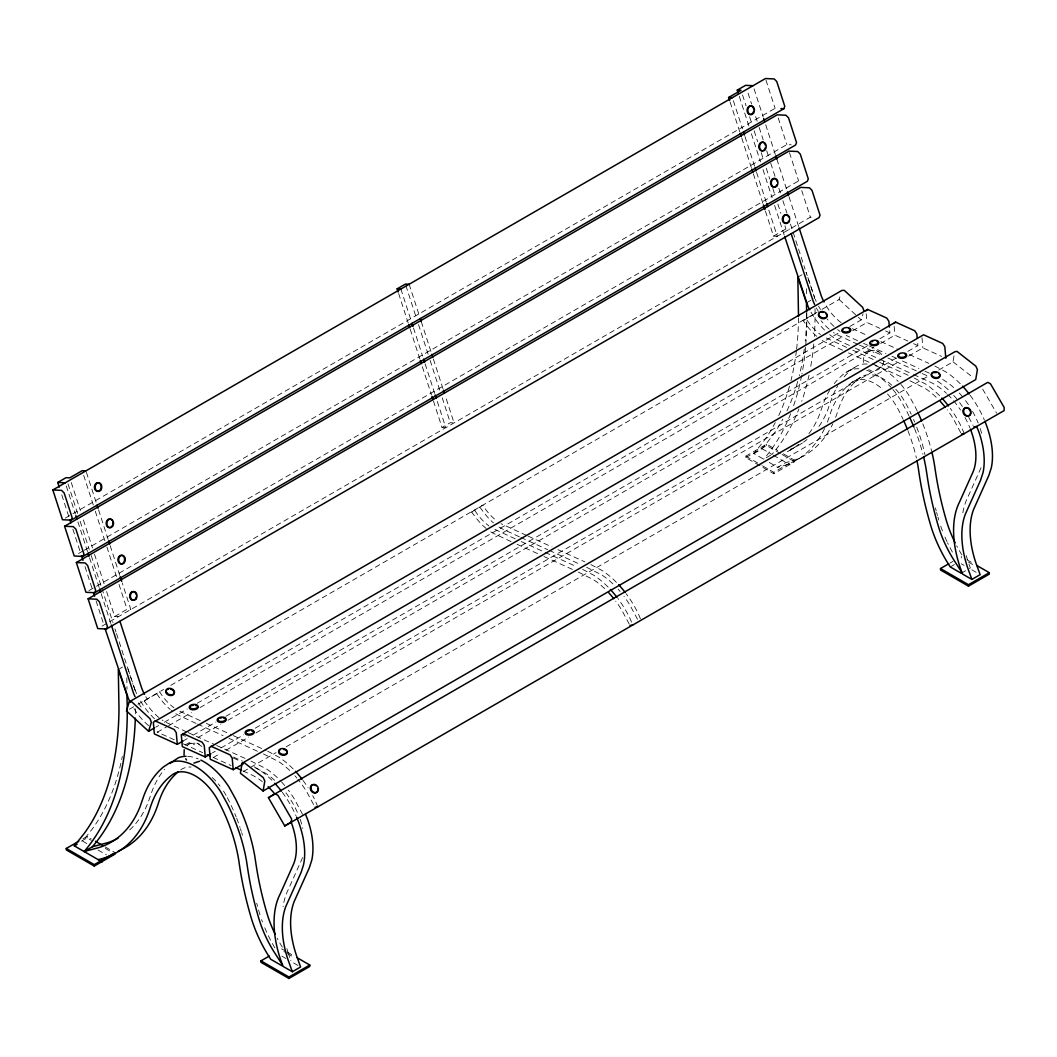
<?xml version="1.0" encoding="UTF-8"?>
<svg xmlns="http://www.w3.org/2000/svg" width="1057" height="1057" viewBox="0 0 1057 1057"><rect width="100%" height="100%" fill="white"/><g stroke="black" fill="none" stroke-linecap="round" stroke-linejoin="round"><path stroke-width="0.75" stroke-dasharray="5 3.75" d="M938.722 370.056L953.004 361.811L954.207 354.69M883.718 361.137C883.414 368.272 874.985 373.161 868.709 369.62M821.963 309.371L839.099 299.488L840.936 293.463M849.775 326.494L861.204 319.901L863.041 313.876M981.055 467.723L967.921 496.988A94.232 54.409 60 0 0 962.425 515.79M770.553 455.237L763.656 459.214L753.892 453.572L763.775 441.113A352.391 203.459 60 0 0 775.27 422.549M969.573 568.547L970.326 567.953L968.331 562.416M867.202 364.018A55.03 31.776 60 0 0 857.94 365.445L843.103 374.508A163.967 94.668 60 0 0 834.317 383.559M854.188 367.545L851.374 369.725A163.967 94.668 60 0 0 842.588 378.789M187.234 745.132L189.877 743.573M869.409 351.241C864.19 353.183 861.944 359.75 864.097 364.731M158.92 717.571A44.354 25.606 60 0 1 149.803 708.335L144.281 701.055L147.161 698.968A38.699 22.342 60 0 1 145.787 696.669M144.281 701.055L159.567 691.807A38.699 22.342 60 0 0 174.009 707.794M486.273 528.566A44.354 25.606 60 0 1 477.156 519.331L471.633 512.064L474.527 509.976A38.699 22.342 60 0 0 488.968 525.963M471.633 512.064L482.798 505.193A38.699 22.342 60 0 0 497.239 521.193M816.704 336.298A44.354 25.606 60 0 1 808.658 327.947L803.135 320.681L806.015 318.58A38.699 22.342 60 0 0 820.457 334.58M65.349 518.089L775.098 108.316L778.018 108.448M78.535 553.551L82.816 551.08M84.243 550.248L786.857 144.598L791.217 144.809M88.854 590.665L798.603 180.892L801.523 181.024M106.598 591.563L114.671 616.482L127.078 609.321L130.83 609.493L122.255 583.015M433.449 400.999L442.024 427.49L450.295 422.708L454.048 422.879L445.473 396.401M765.44 211.175L773.513 236.107L785.919 228.933L789.685 229.118M102.027 626.127L810.362 217.174L814.722 217.372M119.679 668.658L122.44 667.059M797.837 277.132L801.972 274.741M806.465 302.83L814.736 298.048L806.108 272.362L814.736 298.048M129.35 709.26L136.485 705.138M137.912 704.306L163.624 689.468M170.758 685.346L817.048 312.211M803.135 320.681L815.542 313.519M155.736 727.203L158.59 725.551M164.297 722.248L187.155 709.062M197.144 703.288L839.787 332.268M157.202 732.276L167.204 726.516M168.631 725.683L191.489 712.497M200.05 707.543L844.12 335.703M852.682 330.749L866.965 322.504L879.873 328.357M183.006 741.036L187.3 738.566M193.008 735.262L215.853 722.076M225.854 716.302L868.484 345.282M879.913 338.689L889.915 332.915L889.518 328.555M185.173 744.96L192.308 740.838M198.029 737.535L220.873 724.349M228.008 720.227L873.505 347.555M880.64 343.433L894.922 335.188L907.831 341.041M827.354 422.139A189.533 109.426 60 0 0 829.745 415.335A152.274 87.916 60 0 1 851.968 382.33L860.239 377.56A43.311 24.998 60 0 1 891.738 385.184M212.404 752.888L215.258 751.25M220.966 747.946L243.823 734.76M255.239 728.154L896.455 357.966M907.871 351.36L917.872 345.599L917.489 341.226M213.131 757.644L220.279 753.522M225.987 750.219L248.831 737.033M255.979 732.911L900.036 361.058M908.61 356.117L922.893 347.872L941.536 356.328M82.935 838.862L87.097 836.457L91.298 838.875M759.798 465.661L745.806 457.589L745.806 456.148L766.616 444.138L777.82 450.599M81.548 841.095L87.097 837.884L91.298 840.315M745.806 457.589L766.616 445.565L780.621 453.638M753.892 453.572L762.163 448.802L772.046 436.343A352.391 203.459 60 0 0 782.841 419.101M789.235 450.705L797.507 445.935M243.242 771.584L276.088 752.61M286.09 746.85L928.72 375.816M769.258 462.451L777.675 467.3L785.946 462.53A189.533 109.426 60 0 0 832.837 423.765M762.599 465.846L773.79 472.307L794.613 460.297L794.613 461.724L773.79 473.747L761.199 466.467M794.996 460.892L803.267 456.122M950.203 562.945L952.978 561.333M950.296 566.962L954.431 564.583M961.302 573.33L966.19 570.344M845.917 372.315L849.669 370.227A55.03 31.776 60 0 1 858.931 368.787M869.594 351.162C874.126 348.916 879.952 351.201 882.397 355.496M190.062 743.494L196.827 743.045L201.94 746.533M867.982 351.875L870.598 350.713M188.463 744.194L191.066 743.045M773.513 236.107L777.278 236.279L768.188 208.242M442.024 427.49L445.777 427.662L436.7 399.625M114.671 616.482L118.424 616.654M876.345 350.713L877.35 351.162M877.535 351.241L878.962 351.875M198.016 743.573L199.429 744.194M196.827 743.045L197.818 743.494M885.607 330.96L889.915 332.915M913.565 343.644L917.872 345.599M852.457 328.727L867.427 335.505M880.904 341.622L898.86 349.761M909.35 354.518L928.799 363.344M934.798 366.052L945.989 371.958A70.343 40.615 60 0 1 961.447 384.973M857.61 340.658L848.639 336.588A50.406 29.107 60 0 1 846.168 335.373M863.582 343.366L868.074 345.401M869.567 346.075L886.004 353.54M891.976 356.249L896.468 358.283M902.44 360.992L918.89 368.444M924.862 371.152L929.341 373.187M857.967 344.397L836.655 334.527A44.354 25.606 60 0 1 833.405 332.453M859.473 345.071L881.908 355.244M887.893 357.966L920.792 372.883M922.285 373.557L928.271 376.279M849.339 345.428L840.368 341.371A50.406 29.107 60 0 1 829.309 334.356M855.311 348.149L879.226 358.984M880.719 359.671L912.112 373.901M913.605 374.574L930.041 382.026A58.611 33.837 60 0 1 946.517 393.336M846.749 347.449L824.235 337.051M852.735 350.158L878.182 361.705M879.688 362.379L908.122 375.275M914.12 377.996L925.311 383.889A70.343 40.615 60 0 1 941.893 398.106M842.574 350.197L824.249 341.688A44.354 25.606 60 0 1 820.998 339.627M848.56 352.919L903.907 378.01M909.879 380.718L925.047 388.368A64.662 37.339 60 0 1 938.206 399.255M526.531 535.41L501.018 523.664M528.024 536.097L551.979 546.958M557.964 549.666L584.904 561.888M590.889 564.61L602.094 570.503A70.343 40.615 60 0 1 617.539 583.517M519.357 536.811L501.031 528.302A44.354 25.606 60 0 1 497.768 526.227M520.85 537.485L547.777 549.693M549.27 550.38L580.676 564.623M586.661 567.332L601.829 574.982A64.662 37.339 60 0 1 613.919 584.812M515.261 538.832L492.747 528.434M521.246 541.554L543.708 551.728M545.201 552.415L576.633 566.671M582.618 569.379L593.823 575.272A70.343 40.615 60 0 1 609.268 588.3M511.086 541.58L492.76 533.072A44.354 25.606 60 0 1 489.497 531.01M517.071 544.302L538 553.789M543.985 556.51L572.405 569.393M578.39 572.114L593.558 579.751A64.662 37.339 60 0 1 606.718 590.638M200.315 720.663L178.818 710.793M206.3 723.384L231.747 734.919M233.24 735.606L266.179 750.536M267.672 751.21L278.863 757.116A70.343 40.615 60 0 1 295.445 771.319M196.126 723.424L177.814 714.902A44.354 25.606 60 0 1 171.326 710.41M197.633 724.098L223.053 735.632M229.039 738.341L257.459 751.236M263.444 753.945L278.612 761.582A64.662 37.339 60 0 1 290.701 771.412M186.719 731.933L165.407 722.063A44.354 25.606 60 0 1 162.144 720.002M188.212 732.62L215.139 744.828M216.632 745.502L245.052 758.398M251.037 761.106L266.192 768.756A64.662 37.339 60 0 1 280.409 780.713M233.518 757.05L242.502 761.119M181.064 734.338L185.556 736.372M233.386 758.054L240.851 761.45M255.794 768.228L258.793 769.575A58.611 33.837 60 0 1 275.269 780.885M174.286 739.781L160.836 733.69A50.406 29.107 60 0 1 157.136 731.788M183.257 743.851L202.693 752.663M213.157 757.407L231.087 765.545M243.044 770.963L250.522 774.358A58.611 33.837 60 0 1 262.374 781.704M254.09 766.774L258.185 769.047A70.343 40.615 60 0 1 273.644 782.061M783.409 453.823L794.613 460.297M966.904 559.761L973.893 563.804M782.021 454.457L794.613 461.724M968.304 562.007L975.294 566.037M762.005 448.71L771.927 454.444A364.097 210.211 60 0 0 798.907 408.953M773.196 455.171L789.989 464.869M961.315 563.777L964.076 565.376M976.139 572.339L970.802 569.247L970.326 567.953M745.806 456.148L761.199 465.04M105.29 846.961L115.081 852.616M285.971 951.274L281.783 948.856L281.783 950.283L285.971 952.714M287.372 952.08L294.375 956.123M105.29 848.388L112.28 852.431M287.372 953.52L294.375 957.55M86.819 843.539L82.631 841.121L92.514 828.662A352.391 203.459 60 0 0 122.295 756.442M98.01 850L106.413 854.849M281.796 956.096L285.918 958.488M297.942 965.424L291.27 961.579L290.807 960.271M872.963 351.875L873.98 352.47M193.431 744.207L194.462 744.789M953.004 361.811L973.193 377.613M839.099 299.488L861.204 319.901M479.904 507.294L485.427 514.561A44.354 25.606 60 0 0 493.487 522.911M156.687 693.894L162.21 701.161A44.354 25.606 60 0 0 170.269 709.511M982.653 389.095L996.54 413.115M968.727 417.277L973.127 425.509M960.721 432.67L953.388 418.955A64.662 37.339 60 0 0 947.204 409.759M637.503 619.283L630.157 605.569A64.662 37.339 60 0 0 623.987 596.373M629.232 624.053L621.886 610.338A64.662 37.339 60 0 0 615.716 601.142M313.546 804.522L306.94 792.182A64.662 37.339 60 0 0 297.876 779.286M302.606 814.418L294.533 799.343A64.662 37.339 60 0 0 288.363 790.134M815.224 299.184L816.202 301.443M134.622 689.019L136.67 693.762M964.235 433.647L961.844 427.834A70.343 40.615 60 0 0 950.309 408.359M640.423 618.807L638.626 614.434A70.343 40.615 60 0 0 626.193 593.77M631.544 622.124L630.355 619.217A70.343 40.615 60 0 0 617.922 598.539M317.8 806.861L315.409 801.047A70.343 40.615 60 0 0 312.687 795.657M288.799 954.735L289.803 957.51M133.341 685.438L134.199 687.83M135.217 690.366L127.078 666.187L132.905 684.236M765.968 80.107L775.098 108.316M778.229 117.961L786.857 144.598M789.473 152.684L798.603 180.892M801.734 190.537L810.362 217.174M754.064 88.828L763.18 116.957M765.704 124.779L775.323 154.467M776.842 159.158L786.963 190.405M788.984 196.668L799.105 227.916M748.065 93.148L751.593 104.048M755.636 116.521L757.142 121.198M759.164 127.435L763.207 139.894M766.735 150.807L768.756 157.044M770.778 163.267L775.323 177.299M778.85 188.212L780.872 194.435M782.893 200.671L786.923 213.144M790.451 224.044L805.09 269.244M742.543 94.971L746.07 105.885M749.598 116.785L752.122 124.567M754.143 130.804L757.671 141.704M761.199 152.618L763.722 160.4M766.246 168.182L769.787 179.095M772.812 188.437L775.336 196.232M777.846 204.014L780.885 213.355M784.915 225.828L785.919 228.933M739.292 96.359L748.871 125.968M751.395 133.763L760.485 161.813M763.009 169.609L772.099 197.659M774.609 205.454L784.202 235.05M733.386 100.759L742.463 128.795M744.987 136.578L754.579 166.174M756.587 172.41L766.18 202.006M730.136 102.146L739.715 131.742M741.737 137.965L751.316 167.561M753.337 173.797L762.929 203.393M409.151 284.254L419.748 316.968M421.267 321.632L431.348 352.787M433.37 359.023L442.949 388.619M405.901 285.628L416.498 318.342M418.519 324.578L428.098 354.174M430.12 360.397L440.201 391.552M442.222 397.789L450.295 422.708M400.88 289.023L411.477 321.738M413.498 327.974L422.575 356.011M425.099 363.793L434.678 393.389M398.648 293.529L408.227 323.125M410.248 329.348L419.827 358.944M422.351 366.739L431.428 394.776M86.436 472.413L96.531 503.568M98.552 509.804L108.131 539.4M110.153 545.623L120.234 576.778M83.688 475.359L93.28 504.955M95.289 511.192L104.881 540.788M106.902 547.011L116.481 576.607M119.005 584.402L127.078 609.321M71.281 482.52L80.372 510.557M83.397 519.912L92.474 547.949M94.496 554.172L104.075 583.768M68.031 483.908L77.623 513.517M80.147 521.312L89.224 549.363M91.246 555.599L101.34 586.754M101.842 588.313L112.954 622.599M114.962 628.836L115.979 631.954M116.481 633.513L126.074 663.122M66.274 485.929L75.377 514.059M77.914 521.867L87.52 551.556M89.554 557.819L99.173 587.507M101.195 593.757L110.813 623.458M61.782 494.914L69.352 518.287M72.88 529.2L80.451 552.573M84.996 566.605L92.567 589.978M96.095 600.891L104.167 625.823M921.995 337.685L922.893 347.872M894.156 326.468L894.922 335.188M866.198 313.784L866.965 322.504M806.385 288.72L806.504 295.273M806.65 313.572L806.782 321.249A364.097 210.211 60 0 1 805.725 345.731M126.8 677.775L126.999 689.23M961.302 556.524L961.302 557.964M773.79 472.307L773.79 473.747M766.616 444.138L766.616 445.565M87.097 836.457L87.097 837.884M618.094 589.172A64.662 37.339 60 0 1 620.115 591.484M835.625 417.356A189.533 109.426 60 0 0 838.016 410.552A152.274 87.916 60 0 1 860.239 377.56M824.566 428.547A189.533 109.426 60 0 1 777.675 467.3M802.395 442.949A177.827 102.674 60 0 1 788.284 449.978M818.964 426.42A177.827 102.674 60 0 0 827.869 409.574L831.383 399.414A163.967 94.668 60 0 1 836.034 388.897M807.006 439.501A177.827 102.674 60 0 1 803.571 442.13M798.735 444.284A177.827 102.674 60 0 1 785.377 452.634M808.896 433.661A177.827 102.674 60 0 0 819.585 414.344L823.112 404.184A163.967 94.668 60 0 1 829.573 390.469M836.629 387.813A163.967 94.668 60 0 1 837.844 385.686M895.781 389.253A43.311 24.998 60 0 1 906.153 404.065A125.215 72.299 60 0 1 911.226 414.278M913.539 419.444A125.215 72.299 60 0 1 914.635 422.034M916.723 427.253A125.215 72.299 60 0 1 924.928 454.563M938.801 520.07A283.184 163.505 60 0 1 937.916 517.018M937.48 515.499A283.184 163.505 60 0 1 936.634 512.447M936.225 510.927A283.184 163.505 60 0 1 935.419 507.888M952.41 552.098A94.271 54.436 60 0 1 947.561 542.783M947.006 541.607A94.271 54.436 60 0 1 943.861 534.459M942.448 530.865A94.271 54.436 60 0 1 939.911 523.664M961.896 554.872A82.578 47.671 60 0 1 956.717 545.901M917.238 411.081A136.921 79.05 60 0 0 915.203 406.879L908.452 394.605A55.03 31.776 60 0 0 899.203 382.489M922.801 423.817A136.921 79.05 60 0 1 931.587 450.903M875.011 365.563A55.03 31.776 60 0 1 898.186 381.405M851.968 382.33A43.311 24.998 60 0 1 883.467 389.967M887.51 394.023A43.311 24.998 60 0 1 897.882 408.834A125.215 72.299 60 0 1 902.955 419.048M866.74 370.333A55.03 31.776 60 0 1 890.932 387.272M892.901 389.518A55.03 31.776 60 0 1 900.181 399.387L906.932 411.649A136.921 79.05 60 0 1 908.967 415.85M907.95 430.728A125.215 72.299 60 0 1 916.379 458.051M914.53 428.6A136.921 79.05 60 0 1 922.946 454.259M815.013 308.604A364.097 210.211 60 0 1 814.339 336.456M813.745 343.935A364.097 210.211 60 0 1 810.23 369.157M808.988 375.275A364.097 210.211 60 0 1 801.734 401.33M806.768 313.149A352.391 203.459 60 0 1 805.223 341.067M804.311 348.916A352.391 203.459 60 0 1 799.237 375.79M797.731 381.458A352.391 203.459 60 0 1 786.884 411.041M798.497 317.932A352.391 203.459 60 0 1 796.608 349.008M796.423 350.567A352.391 203.459 60 0 1 790.966 380.573M789.46 386.241A352.391 203.459 60 0 1 778.613 415.811M805.606 347.225A364.097 210.211 60 0 1 801.959 373.94M801.655 375.473A364.097 210.211 60 0 1 793.463 406.113M790.636 413.723A364.097 210.211 60 0 1 763.656 459.214M947.653 394.42A58.611 33.837 60 0 1 960.549 410.05M965.001 417.462A58.611 33.837 60 0 1 969.89 427.808M942.593 379.45A58.611 33.837 60 0 1 957.047 390.746M959.254 393.045A58.611 33.837 60 0 1 963.508 397.974M965.53 400.59A58.611 33.837 60 0 1 968.82 405.267M972.572 411.411A58.611 33.837 60 0 1 978.161 423.038M980.183 428.508A58.611 33.837 60 0 1 982.336 436.158M824.552 330.061A50.406 29.107 60 0 1 810.283 310.877M840.011 331.462A50.406 29.107 60 0 1 837.58 329.573M833.999 326.415A50.406 29.107 60 0 1 827.221 319.082M820.509 309.516A50.406 29.107 60 0 1 818.554 306.107M967.446 559.682A94.232 54.409 60 0 1 966.243 555.586M841.134 322.636A38.699 22.342 60 0 1 825.319 304.35M818.422 311.419A38.699 22.342 60 0 1 816.387 307.944M970.101 395.226A70.343 40.615 60 0 1 984.371 419.999M937.453 381.207A64.662 37.339 60 0 1 949.556 391.037M953.718 395.397A64.662 37.339 60 0 1 957.708 400.114M959.611 402.598A64.662 37.339 60 0 1 962.359 406.443M829.111 329.137A44.354 25.606 60 0 1 821.064 320.786M129.667 829.93A177.827 102.674 60 0 0 148.337 801.893L151.864 791.733A163.967 94.668 60 0 1 164.535 769.298M180.721 769.879A43.311 24.998 60 0 1 191.079 767.038M212.206 777.503A43.311 24.998 60 0 1 220.067 786.131M223.542 791.112A43.311 24.998 60 0 1 226.621 796.383M187.67 756.336A55.03 31.776 60 0 1 198.201 758.886M227.295 797.652A125.215 72.299 60 0 1 236.173 816.969M236.689 818.263A125.215 72.299 60 0 1 240.018 827.406M240.454 828.714A125.215 72.299 60 0 1 241.287 831.331M241.696 832.625A125.215 72.299 60 0 1 242.463 835.241M274.846 947.838A94.271 54.436 60 0 1 264.342 926.778M262.466 921.995A94.271 54.436 60 0 1 261.594 919.59M259.996 914.781A94.271 54.436 60 0 1 259.269 912.389A283.184 163.505 60 0 1 256.706 903.246M282.378 947.191A82.578 47.671 60 0 1 277.198 938.22M135.534 708.798A364.097 210.211 60 0 1 135.402 716.567M285.998 792.909A58.611 33.837 60 0 1 298.642 815.357M300.135 819.294A58.611 33.837 60 0 1 302.804 828.477M302.527 857.531A58.611 33.837 60 0 1 301.522 860.041L288.389 889.32A94.232 54.409 60 0 0 283.091 906.708M148.575 725.67A50.406 29.107 60 0 1 133.407 707.728M288.35 953.374A94.232 54.409 60 0 1 286.711 947.904M154.467 718.747A50.406 29.107 60 0 1 139.035 698.426M282.298 792.314A70.343 40.615 60 0 1 295.973 815.713M141.123 707.067A38.699 22.342 60 0 1 136.868 700.263M302.976 780.383A70.343 40.615 60 0 1 308.102 787.822M281.439 781.81A64.662 37.339 60 0 1 286.447 787.663M294.863 775.772A64.662 37.339 60 0 1 296.885 778.097"/><path stroke-width="1.5" d="M242.066 763.273L240.388 773.222L263.114 791.006L975.717 379.582L977.408 369.633L975.849 366.158L956.915 351.334L954.682 351.849L242.066 763.273L244.299 762.758L263.233 777.582L264.792 781.057L263.114 791.006M184.209 749.757L184.05 754.989M863.965 310.864L862.671 307.349L844.252 290.331L841.861 290.45L129.245 701.861L126.483 710.912L148.588 731.325L154.309 728.022M148.588 731.325L151.349 722.288L150.068 718.773L131.649 701.756L129.245 701.861M71.229 520.136L72.167 517.745L64.133 492.932L61.583 490.369L52.85 489.959L62.495 519.74L71.229 520.136L783.845 108.712L784.783 106.321L776.75 81.508L774.2 78.945L765.466 78.535L52.85 489.959M82.974 556.431L83.926 554.027L75.893 529.213L73.343 526.65L64.596 526.254L74.241 556.022L82.974 556.431L795.591 145.007L796.529 142.603L788.496 117.789L785.946 115.226L777.212 114.83L64.596 526.254M94.734 592.713L95.672 590.308L87.639 565.495L85.089 562.932L76.355 562.535L86 592.303L94.734 592.713L807.337 181.289L808.288 178.897L800.255 154.071L797.705 151.521L788.958 151.111L76.355 562.535M106.48 628.994L107.431 626.603L99.384 601.79L96.834 599.227L88.101 598.817L97.746 628.598L106.48 628.994L819.096 217.583L820.034 215.179L812.001 190.366L809.451 187.802L800.717 187.393L88.101 598.817M889.399 327.102L888.884 321.288L886.77 318.091L867.638 309.424L153.331 722.301L154.348 733.928L177.299 744.339L183.006 741.036M917.225 338.319L916.842 333.959L914.728 330.775L895.609 322.094L181.289 734.985L182.319 746.612L205.256 757.01L210.977 753.72M945.83 358.27L944.813 346.643L942.685 343.446L923.567 334.778L209.246 747.656L210.277 759.296L233.227 769.694L243.216 763.92M865.934 310.877L867.638 309.424M893.905 323.561L895.609 322.094M199.667 761.238L193.946 763.088M268.412 797.691L275.203 793.754L277.912 795.313L291.534 818.858L291.534 822.002L284.756 825.94L268.412 797.691L987.806 382.33L990.528 383.889L1004.15 407.434L1004.15 410.578L284.756 825.94M59.258 487.132L57.739 482.454L66.01 477.672L69.775 477.843L82.182 470.682L85.934 470.854M738.275 93.241L737.271 90.136L745.542 85.353L753.06 85.696M398.132 291.97L397.128 288.852L405.399 284.082L409.151 284.254M729.634 100.587L728.617 97.469L741.023 90.307L737.271 90.136M115.081 852.616L115.081 854.043L94.271 866.066L66.274 849.907L66.274 848.467L78.773 841.266M77.121 844.305L74.36 845.891L84.243 833.431A352.391 203.459 60 0 0 118.979 708.732L118.305 669.451L126.946 695.149L126.985 697.726A364.097 210.211 60 0 1 84.137 851.532L99.107 847.529A177.827 102.674 60 0 0 140.066 806.663L143.593 796.502A163.967 94.668 60 0 1 163.584 766.827L170.151 762.546A55.03 31.776 60 0 1 220.649 791.706L227.414 803.967A136.921 79.05 60 0 1 246.453 860.609L247.946 870.36A271.292 156.634 60 0 0 258.648 917.912L259.639 921.123A82.578 47.671 60 0 0 274.107 951.974L282.536 965.054L281.783 965.649L270.764 959.294A94.271 54.436 60 0 1 250.998 917.159A283.184 163.505 60 0 1 239.173 863.08A125.215 72.299 60 0 0 218.35 801.153A43.311 24.998 60 0 0 172.45 774.649A152.274 87.916 60 0 0 150.226 807.654A189.533 109.426 60 0 1 98.142 859.618M84.137 851.532L92.408 846.763L107.378 842.759A177.827 102.674 60 0 0 117.974 838.254M66.274 848.467L94.271 864.626L113.694 853.409M297.176 957.734L309.767 965.015L309.767 966.442L288.957 978.465L260.96 962.306L260.96 960.866L269.284 956.057M976.694 565.416L989.286 572.696L989.286 574.123L968.476 586.146L940.492 569.974L940.492 568.547L948.816 563.738M290.886 821.448A58.611 33.837 60 0 1 293.251 864.824L280.118 894.09A94.232 54.409 60 0 0 280.528 959.505L282.999 966.349L292.34 971.74L300.611 966.97L296.277 954.933A82.525 47.644 60 0 1 294.15 901.581L309.318 867.797L311.775 860.173A70.343 40.615 60 0 0 307.521 819.215L305.394 814.022M970.418 429.129A58.611 33.837 60 0 1 972.784 472.492L959.65 501.771A94.232 54.409 60 0 0 960.06 567.186L962.531 574.03L971.872 579.421L980.143 574.651L975.796 562.615A82.525 47.644 60 0 1 973.669 509.263L988.837 475.465L991.294 467.855A70.343 40.615 60 0 0 984.939 421.373M260.96 960.866L288.957 977.025L309.767 965.015M940.492 568.547L968.476 584.706L989.286 572.696M973.867 426.883L976.642 426.486L978.782 431.666A70.343 40.615 60 0 1 983.023 472.624L980.566 480.248L965.398 514.032A82.525 47.644 60 0 0 967.525 567.398L971.872 579.421M961.46 434.044L964.235 433.647M629.972 625.427L632.747 625.031M315.012 807.257L317.8 806.861M728.617 97.469L732.382 97.64M780.925 108.58L783.845 108.712M397.128 288.852L400.88 289.023M57.739 482.454L65.257 482.798M155.035 720.834L174.154 729.515L176.268 732.699L177.299 744.339M182.993 733.518L202.112 742.186L204.239 745.383L205.256 757.01M210.951 746.202L230.082 754.87L232.196 758.067L233.227 769.694M207.172 754.698L210.158 756.059M235.566 767.58L241.551 770.289M95.487 841.306L102.489 845.336M74.201 845.798L102.199 861.97M185.728 758.834L186.574 760.009M292.34 971.74L288.006 959.716A82.525 47.644 60 0 1 285.879 906.351L301.047 872.567L303.504 864.943A70.343 40.615 60 0 0 296.568 817.087M763.683 118.516L764.7 121.647M775.825 156.026L776.842 159.158M787.465 191.978L788.482 195.096M799.105 227.916L821.289 295.947A38.699 22.342 60 0 0 824.037 301.985M791.178 233.729L813.005 300.73A38.699 22.342 60 0 0 814.577 304.376M784.704 236.609L807.931 306.226A50.406 29.107 60 0 0 809.675 309.727M743.481 131.914L744.485 135.019M755.081 167.733L756.085 170.851M766.682 203.565L767.686 206.683M740.217 133.288L741.234 136.406M751.831 169.12L752.835 172.238M763.431 204.952L764.938 209.616M420.25 318.514L421.267 321.632M431.851 354.346L432.868 357.464M443.464 390.178L444.469 393.283M411.979 323.297L412.996 326.415M423.58 359.116L424.597 362.234M435.193 394.948L436.197 398.066M408.729 324.684L409.733 327.789M420.329 360.503L421.347 363.621M431.93 396.335L432.947 399.454M97.033 505.127L98.037 508.245M108.633 540.959L109.651 544.078M120.234 576.778L121.753 581.456M119.917 621.265L141.757 688.266A38.699 22.342 60 0 0 144.505 694.317M75.879 515.618L76.897 518.749M88.035 553.128L89.039 556.246M99.675 589.066L100.679 592.197M111.315 625.017L133.486 693.048A38.699 22.342 60 0 0 135.058 696.695M69.854 519.846L70.859 522.964M81.468 555.691L82.974 560.369M93.571 593.096L94.588 596.214M105.185 628.941L128.399 698.545A50.406 29.107 60 0 0 130.143 702.046M806.623 312.04L806.465 302.83L797.837 277.132L798.511 316.413M968.476 584.706L968.476 586.146M288.957 977.025L288.957 978.465M94.271 864.626L94.271 866.066M618.675 584.719A70.343 40.615 60 0 1 625.295 592.581M610.391 589.489A70.343 40.615 60 0 1 617.024 597.364M608.792 592.818A64.662 37.339 60 0 1 613.813 598.672M955.145 542.836A82.578 47.671 60 0 1 947.429 524.021L946.438 520.81A271.292 156.634 60 0 1 935.749 473.259L934.256 463.521A136.921 79.05 60 0 0 931.93 452.317M917.899 412.481A136.921 79.05 60 0 1 921.638 420.977M903.55 420.342A125.215 72.299 60 0 1 907.434 429.419M916.934 460.627A125.215 72.299 60 0 1 918.705 470.761A283.184 163.505 60 0 0 930.53 524.84A94.271 54.436 60 0 0 950.296 566.962L961.302 573.33L962.055 572.735L953.625 559.642A82.578 47.671 60 0 1 939.158 528.804L938.167 525.593A271.292 156.634 60 0 1 927.478 478.041L925.985 468.291A136.921 79.05 60 0 0 923.659 457.086M909.628 417.264A136.921 79.05 60 0 1 913.948 427.173M962.57 386.162A70.343 40.615 60 0 1 969.203 394.036M941.893 398.106A70.343 40.615 60 0 1 948.525 405.967M940.294 401.435A64.662 37.339 60 0 1 945.302 407.275M118.239 851.096A189.533 109.426 60 0 0 158.497 802.871A152.274 87.916 60 0 1 178.237 771.808M170.137 763.537A163.967 94.668 60 0 1 171.855 762.057L178.422 757.763A55.03 31.776 60 0 1 186.019 756.297M200.922 760.128A55.03 31.776 60 0 1 228.92 786.923L235.685 799.198A136.921 79.05 60 0 1 254.724 855.84L256.217 865.577A271.292 156.634 60 0 0 266.919 913.129L267.91 916.353A82.578 47.671 60 0 0 275.111 934.124M135.349 718.113A364.097 210.211 60 0 1 92.408 846.763M268.134 786.738A58.611 33.837 60 0 1 274.675 793.794M274.767 783.263A70.343 40.615 60 0 1 281.4 791.125M295.445 771.319A70.343 40.615 60 0 1 302.077 779.194M317.774 788.654A4.347 3.554 59.8 0 1 314.59 793.001A4.347 3.554 59.8 0 1 310.335 788.284A4.347 3.554 59.8 0 1 314.259 784.77M315.237 785.14A4.347 3.554 59.8 0 1 316.122 785.774M970.524 412.93A4.347 3.554 59.8 0 1 966.257 415.996A4.347 3.554 59.8 0 1 963.072 410.42A4.347 3.554 59.8 0 1 967.895 408.332M968.78 408.967A4.347 3.554 59.8 0 1 970.432 411.847M286.936 751.553A4.347 2.907 9.6 0 1 284.861 755.081A4.347 2.907 9.6 0 1 279.246 753.482A4.347 2.907 9.6 0 1 280.343 749.677M283.54 749.426A4.347 2.907 9.6 0 1 284.637 749.73M285.601 750.219A4.347 2.907 9.6 0 1 286.381 750.84M939.039 374.033A4.347 2.907 9.6 0 1 938.167 378.062A4.347 2.907 9.6 0 1 932.115 376.9A4.347 2.907 9.6 0 1 933.001 372.87M933.978 372.593A4.347 2.907 9.6 0 1 936.198 372.619M253.125 731.325A4.347 2.233 -5 0 1 250.192 735.077A4.347 2.233 -5 0 1 245.673 732.276M246.241 731.735A4.347 2.233 -5 0 1 247.047 731.272M248.038 730.929A4.347 2.233 -5 0 1 249.135 730.704M251.355 730.731A4.347 2.233 -5 0 1 252.332 730.955M906.338 354.993A4.347 2.233 -5 0 1 901.713 358.336A4.347 2.233 -5 0 1 898.899 354.927M904.99 354.148A4.347 2.233 -5 0 1 905.783 354.518M223.397 718.047A4.347 2.233 -5 0 1 225.537 721.019A4.347 2.233 -5 0 1 219.341 722.248A4.347 2.233 -5 0 1 218.284 719.064M220.081 718.245A4.347 2.233 -5 0 1 221.177 718.033M877.033 341.477A4.347 2.233 -5 0 1 877.997 344.384A4.347 2.233 -5 0 1 872.316 345.52A4.347 2.233 -5 0 1 870.36 342.798M871.748 341.794A4.347 2.233 -5 0 1 872.738 341.437M197.21 705.97A4.347 2.233 -5 0 1 194.263 709.723A4.347 2.233 -5 0 1 189.745 706.922M190.326 706.38A4.347 2.233 -5 0 1 191.132 705.917M192.11 705.561A4.347 2.233 -5 0 1 193.206 705.349M195.439 705.363A4.347 2.233 -5 0 1 196.417 705.6M850.423 329.625A4.347 2.233 -5 0 1 845.798 332.981A4.347 2.233 -5 0 1 842.984 329.573M849.075 328.793A4.347 2.233 -5 0 1 849.868 329.163M174.009 691.701A4.347 3.131 17 0 1 171.551 695.48A4.347 3.131 17 0 1 166.055 692.864A4.347 3.131 17 0 1 168.512 689.085M170.706 689.23A4.347 3.131 17 0 1 171.763 689.613M172.714 690.181A4.347 3.131 17 0 1 173.48 690.895M826.138 314.088A4.347 3.131 17 0 1 825.477 318.289A4.347 3.131 17 0 1 819.717 317.351A4.347 3.131 17 0 1 819.386 312.991M821.17 312.277A4.347 3.131 17 0 1 823.363 312.41M133.869 600.059A4.347 3.33 -87.4 0 1 129.786 597.099A4.347 3.33 -87.4 0 1 132.151 591.709A4.347 3.33 -87.4 0 1 136.234 594.668M136.234 596.914A4.347 3.33 -87.4 0 1 135.891 597.985M135.362 598.896A4.347 3.33 -87.4 0 1 134.675 599.61M787.333 222.802A4.347 3.33 -87.4 0 1 782.775 221.336A4.347 3.33 -87.4 0 1 784.003 215.364A4.347 3.33 -87.4 0 1 788.562 216.817M788.548 221.177A4.347 3.33 -87.4 0 1 788.02 222.089M124.158 557.343A4.347 3.33 -87.4 0 1 121.542 563.923A4.347 3.33 -87.4 0 1 118.133 558.202A4.347 3.33 -87.4 0 1 123.629 556.458M776.803 184.883A4.347 3.33 -87.4 0 1 772.244 186.6A4.347 3.33 -87.4 0 1 771.029 180.707A4.347 3.33 -87.4 0 1 775.587 178.977M776.287 179.65A4.347 3.33 -87.4 0 1 777.146 181.579M111.17 527.033A4.347 3.33 -87.4 0 1 106.77 525.884A4.347 3.33 -87.4 0 1 107.378 520.044A4.347 3.33 -87.4 0 1 111.87 520.176M112.729 522.092A4.347 3.33 -87.4 0 1 112.729 524.351M112.386 525.408A4.347 3.33 -87.4 0 1 111.857 526.32M763.022 150.689A4.347 3.33 -87.4 0 1 758.939 147.729A4.347 3.33 -87.4 0 1 761.317 142.325A4.347 3.33 -87.4 0 1 765.387 145.285M765.387 147.544A4.347 3.33 -87.4 0 1 763.828 150.226M100.64 489.127A4.347 3.33 -87.4 0 1 95.606 490.422A4.347 3.33 -87.4 0 1 95.619 483.762A4.347 3.33 -87.4 0 1 100.653 484.767M100.983 485.81A4.347 3.33 -87.4 0 1 100.97 488.057M753.628 111.249A4.347 3.33 -87.4 0 1 748.99 114.196A4.347 3.33 -87.4 0 1 747.682 107.801A4.347 3.33 -87.4 0 1 752.782 107.074M753.311 107.959A4.347 3.33 -87.4 0 1 753.641 109.003M310.877 787.61A4.347 3.554 59.8 0 0 316.373 792.499A4.347 3.554 59.8 0 0 316.664 785.457A4.347 3.554 59.8 0 0 310.877 787.61M963.535 410.803A4.347 3.554 59.8 0 0 969.031 415.678A4.347 3.554 59.8 0 0 969.322 408.649A4.347 3.554 59.8 0 0 963.535 410.803M280.382 753.535A4.347 2.907 9.6 0 0 287.332 752.293A4.347 2.907 9.6 0 0 281.466 748.607A4.347 2.907 9.6 0 0 280.382 753.535M933.04 376.728A4.347 2.907 9.6 0 0 939.99 375.486A4.347 2.907 9.6 0 0 934.124 371.8A4.347 2.907 9.6 0 0 933.04 376.728M246.915 733.902A4.347 2.233 -5 0 0 253.878 731.999A4.347 2.233 -5 0 0 247.959 729.991A4.347 2.233 -5 0 0 246.915 733.902M899.56 357.094A4.347 2.233 -5 0 0 906.536 355.192A4.347 2.233 -5 0 0 900.617 353.183A4.347 2.233 -5 0 0 899.56 357.094M218.944 721.218A4.347 2.233 -5 0 0 225.921 719.315A4.347 2.233 -5 0 0 220.001 717.32A4.347 2.233 -5 0 0 218.944 721.218M871.602 344.41A4.347 2.233 -5 0 0 878.578 342.508A4.347 2.233 -5 0 0 872.659 340.513A4.347 2.233 -5 0 0 871.602 344.41M190.987 708.547A4.347 2.233 -5 0 0 197.95 706.644A4.347 2.233 -5 0 0 192.03 704.636A4.347 2.233 -5 0 0 190.987 708.547M843.645 331.726A4.347 2.233 -5 0 0 850.608 329.824A4.347 2.233 -5 0 0 844.688 327.829A4.347 2.233 -5 0 0 843.645 331.726M166.795 692.943A4.347 3.131 17 0 0 174.141 693.418A4.347 3.131 17 0 0 169.807 688.318A4.347 3.131 17 0 0 166.795 692.943M819.452 316.135A4.347 3.131 17 0 0 826.799 316.598A4.347 3.131 17 0 0 822.465 311.511A4.347 3.131 17 0 0 819.452 316.135M136.062 598.923A4.347 3.33 -87.4 0 0 134.583 591.695A4.347 3.33 -87.4 0 0 130.487 597.139A4.347 3.33 -87.4 0 0 136.062 598.923M788.72 222.115A4.347 3.33 -87.4 0 0 787.24 214.888A4.347 3.33 -87.4 0 0 783.145 220.332A4.347 3.33 -87.4 0 0 788.72 222.115M124.303 562.641A4.347 3.33 -87.4 0 0 122.837 555.414A4.347 3.33 -87.4 0 0 118.741 560.844A4.347 3.33 -87.4 0 0 124.303 562.641M776.961 185.834A4.347 3.33 -87.4 0 0 775.494 178.607A4.347 3.33 -87.4 0 0 771.385 184.037A4.347 3.33 -87.4 0 0 776.961 185.834M112.557 526.36A4.347 3.33 -87.4 0 0 111.077 519.119A4.347 3.33 -87.4 0 0 106.982 524.563A4.347 3.33 -87.4 0 0 112.557 526.36M765.215 149.552A4.347 3.33 -87.4 0 0 763.735 142.312A4.347 3.33 -87.4 0 0 759.639 147.755A4.347 3.33 -87.4 0 0 765.215 149.552M100.811 490.065A4.347 3.33 -87.4 0 0 99.332 482.838A4.347 3.33 -87.4 0 0 95.236 488.281A4.347 3.33 -87.4 0 0 100.811 490.065M753.469 113.258A4.347 3.33 -87.4 0 0 751.989 106.03A4.347 3.33 -87.4 0 0 747.894 111.474A4.347 3.33 -87.4 0 0 753.469 113.258"/></g></svg>
